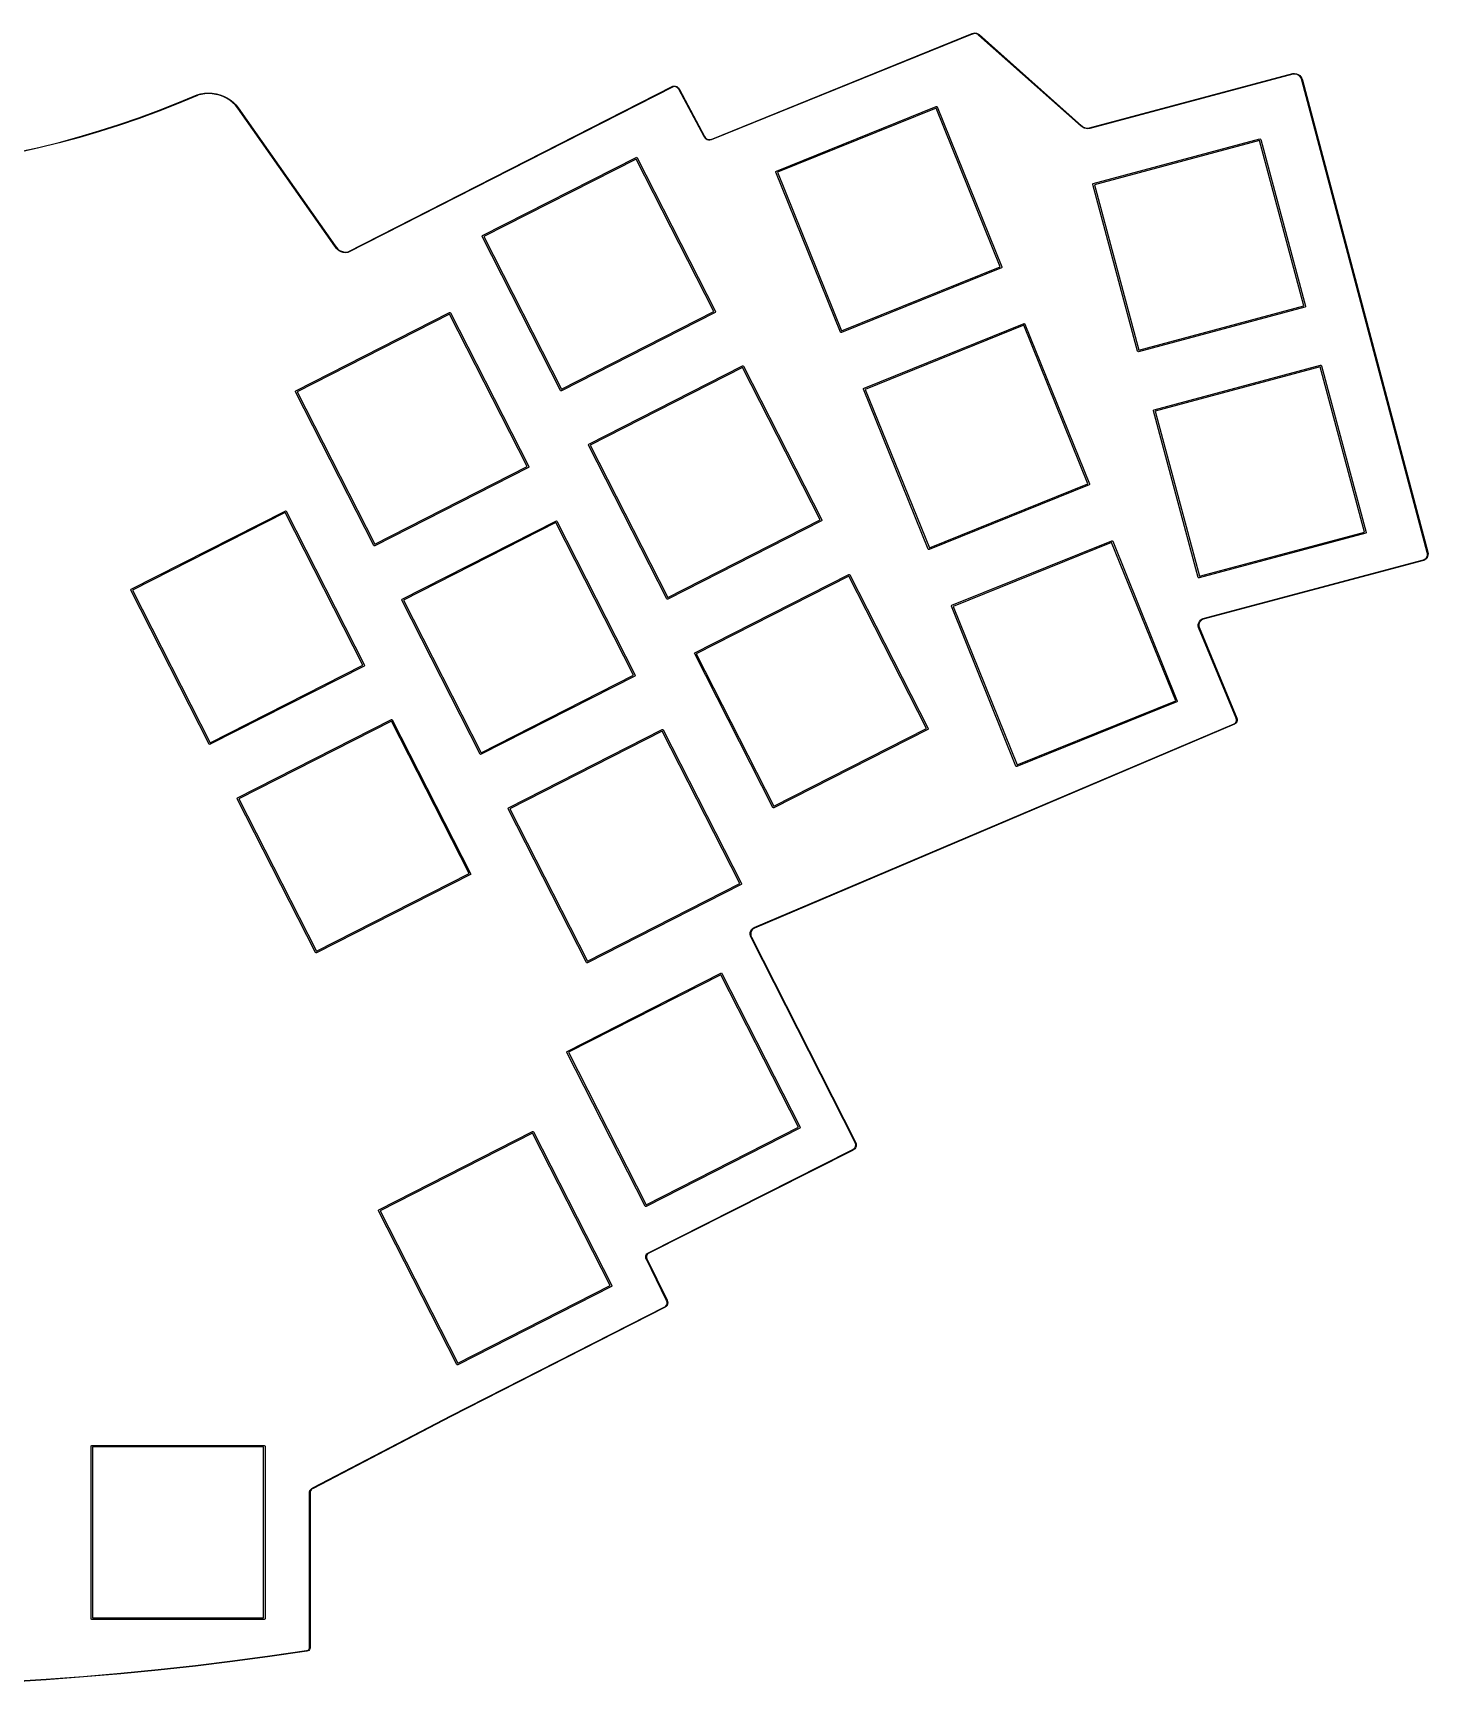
# Model space of a CAD drawing. Extents: x 20 to 281, y -163 to -29.
# Drawn here: x 167.6 to 280.8, y -162.9 to -29.1 of the extents above; entities that cross this region are included whole.
import ezdxf

# ---------------------------------------------------------------- set-up
doc = ezdxf.new("R2010")
doc.units = 0
doc.layers.add('BLACK', color=7, linetype='CONTINUOUS')

msp = doc.modelspace()

# ---------------------------------------------------------------- linework, layer by layer
at = {"layer": 'BLACK', "linetype": 'CONTINUOUS'}
for p, q in [((222.596, -37.7409), (243.776, -29.1539)), ((243.795, -29.2003), (222.615, -37.7872)), ((243.776, -29.1539), (243.777, -29.1539)), ((243.777, -29.1539), (243.89, -29.1178)), ((243.796, -29.1999), (243.795, -29.2003)), ((243.8, -29.1954), (243.796, -29.1999)), ((243.796, -29.1999), (243.796, -29.1999)), ((243.899, -29.1639), (243.8, -29.1954)), ((243.89, -29.1178), (244.01, -29.1081)), ((244.008, -29.155), (243.899, -29.1639)), ((244.117, -29.1711), (244.008, -29.155)), ((244.01, -29.1081), (244.129, -29.1257)), ((244.219, -29.2112), (244.117, -29.1711)), ((244.129, -29.1257), (244.241, -29.1697)), ((244.304, -29.27), (244.219, -29.2112)), ((244.241, -29.1697), (244.34, -29.2379)), ((244.307, -29.2755), (244.304, -29.27)), ((252.637, -36.6694), (244.307, -29.2755)), ((244.34, -29.2379), (244.34, -29.2379)), ((244.34, -29.2379), (244.34, -29.2379)), ((244.34, -29.2379), (244.34, -29.238)), ((244.34, -29.238), (244.34, -29.2381)), ((244.34, -29.2381), (252.67, -36.632)), ((193.086, -46.8858), (219.502, -33.4238)), ((219.502, -33.4238), (219.506, -33.4235)), ((219.506, -33.4235), (219.509, -33.4215)), ((219.509, -33.4215), (219.616, -33.4125)), ((219.509, -33.4215), (219.509, -33.4215)), ((219.634, -33.4596), (219.527, -33.4663)), ((219.616, -33.4125), (219.722, -33.4269)), ((219.748, -33.4827), (219.634, -33.4596)), ((219.722, -33.4269), (219.822, -33.464)), ((253.319, -36.8036), (269.799, -32.4059)), ((269.812, -32.4542), (253.332, -36.8519)), ((269.799, -32.4059), (269.801, -32.4061)), ((269.801, -32.4061), (269.802, -32.4054)), ((269.802, -32.4054), (269.951, -32.3963)), ((269.802, -32.4054), (269.802, -32.4054)), ((269.817, -32.4505), (269.812, -32.4542)), ((269.948, -32.4425), (269.817, -32.4505)), ((270.086, -32.4641), (269.948, -32.4425)), ((269.951, -32.3963), (270.098, -32.4194)), ((270.216, -32.5147), (270.086, -32.4641)), ((270.098, -32.4194), (270.237, -32.4737)), ((270.332, -32.592), (270.216, -32.5147)), ((270.237, -32.4737), (270.362, -32.5565)), ((270.429, -32.6924), (270.332, -32.592)), ((270.362, -32.5565), (270.465, -32.6641)), ((270.501, -32.8112), (270.429, -32.6924)), ((270.465, -32.6641), (270.543, -32.7914)), ((270.545, -32.9361), (270.501, -32.8112)), ((270.543, -32.7914), (270.592, -32.9313)), ((270.543, -32.9437), (270.545, -32.9361)), ((270.544, -32.944), (270.543, -32.9437)), ((270.544, -32.9445), (270.544, -32.944)), ((280.704, -71.2665), (270.544, -32.9445)), ((270.592, -32.9313), (270.592, -32.9317)), ((270.592, -32.9317), (280.752, -71.2537)), ((177.758, -35.4076), (179.335, -34.7864)), ((179.335, -34.7864), (180.887, -34.1351)), ((180.916, -34.1721), (179.352, -34.8283)), ((180.887, -34.1351), (180.89, -34.1322)), ((180.89, -34.1322), (180.896, -34.1262)), ((180.896, -34.1262), (180.897, -34.1261)), ((180.897, -34.1261), (180.898, -34.1253)), ((180.898, -34.1253), (181.198, -34.046)), ((180.898, -34.1253), (180.898, -34.1253)), ((180.921, -34.1669), (180.916, -34.1721)), ((180.916, -34.1721), (180.916, -34.1721)), ((181.207, -34.091), (180.921, -34.1669)), ((181.198, -34.046), (181.504, -33.9978)), ((181.509, -34.0436), (181.207, -34.091)), ((181.504, -33.9978), (181.814, -33.9812)), ((181.814, -34.0273), (181.509, -34.0436)), ((181.814, -33.9812), (182.124, -33.9965)), ((182.119, -34.0423), (181.814, -34.0273)), ((182.421, -34.0886), (182.119, -34.0423)), ((182.124, -33.9965), (182.43, -34.0434)), ((182.716, -34.1655), (182.421, -34.0886)), ((182.43, -34.0434), (182.73, -34.1215)), ((183.002, -34.2723), (182.716, -34.1655)), ((182.73, -34.1215), (183.021, -34.23)), ((183.276, -34.4078), (183.002, -34.2723)), ((183.021, -34.23), (183.299, -34.3676)), ((183.534, -34.5707), (183.276, -34.4078)), ((183.299, -34.3676), (183.561, -34.533)), ((183.775, -34.7592), (183.534, -34.5707)), ((183.561, -34.533), (183.805, -34.7245)), ((183.994, -34.9713), (183.775, -34.7592)), ((183.805, -34.7245), (184.028, -34.9399)), ((219.525, -33.4684), (193.109, -46.9304)), ((219.527, -33.4663), (219.525, -33.4684)), ((219.852, -33.5348), (219.748, -33.4827)), ((219.822, -33.464), (219.912, -33.5221)), ((219.939, -33.6121), (219.852, -33.5348)), ((219.912, -33.5221), (219.988, -33.5984)), ((219.999, -33.7035), (219.939, -33.6121)), ((219.988, -33.5984), (220.044, -33.688)), ((219.999, -33.7109), (219.999, -33.7035)), ((220, -33.7113), (219.999, -33.7109)), ((220, -33.7118), (220, -33.7113)), ((222.032, -37.5218), (220, -33.7118)), ((220.044, -33.688), (220.044, -33.6883)), ((220.044, -33.6883), (222.076, -37.4983)), ((174.565, -36.5449), (176.168, -35.9939)), ((176.183, -36.0366), (174.58, -36.588)), ((176.168, -35.9939), (177.758, -35.4076)), ((177.774, -35.45), (176.183, -36.0366)), ((179.352, -34.8283), (177.774, -35.45)), ((184.186, -35.1983), (183.994, -34.9713)), ((184.028, -34.9399), (184.228, -35.1769)), ((184.187, -35.2064), (184.186, -35.1983)), ((192.061, -46.4144), (184.187, -35.2064)), ((184.228, -35.1769), (184.228, -35.177)), ((184.228, -35.177), (184.228, -35.1774)), ((184.228, -35.1774), (184.228, -35.1777)), ((184.228, -35.1777), (192.102, -46.3857)), ((227.894, -40.3262), (240.875, -35.0817)), ((240.864, -35.2155), (227.995, -40.415)), ((246.064, -48.0848), (240.864, -35.2155)), ((240.875, -35.0817), (240.921, -35.0821)), ((240.921, -35.0821), (240.953, -35.1149)), ((240.953, -35.1149), (246.198, -48.0954)), ((171.326, -37.5402), (172.951, -37.0605)), ((172.964, -37.1038), (171.338, -37.5838)), ((172.951, -37.0605), (174.565, -36.5449)), ((174.58, -36.588), (172.964, -37.1038)), ((252.637, -36.6695), (252.637, -36.6694)), ((252.752, -36.7635), (252.637, -36.6695)), ((252.67, -36.632), (252.67, -36.6328)), ((252.67, -36.6328), (252.671, -36.6331)), ((252.671, -36.6331), (252.674, -36.6402)), ((252.674, -36.6402), (252.778, -36.7246)), ((252.887, -36.8318), (252.752, -36.7635)), ((252.778, -36.7246), (252.903, -36.7885)), ((253.033, -36.8702), (252.887, -36.8318)), ((252.903, -36.7885), (253.04, -36.8244)), ((253.183, -36.877), (253.033, -36.8702)), ((253.04, -36.8244), (253.181, -36.8307)), ((253.181, -36.8307), (253.313, -36.8084)), ((253.332, -36.8519), (253.183, -36.877)), ((253.313, -36.8084), (253.319, -36.8037)), ((253.319, -36.8037), (253.319, -36.8036)), ((253.319, -36.8037), (253.319, -36.8037)), ((253.332, -36.8519), (253.332, -36.8519)), ((166.391, -38.7627), (168.045, -38.3915)), ((168.055, -38.4357), (166.401, -38.807)), ((168.045, -38.3915), (169.69, -37.984)), ((169.701, -38.0279), (168.055, -38.4357)), ((169.69, -37.984), (171.326, -37.5402)), ((171.338, -37.5838), (169.701, -38.0279)), ((222.032, -37.5221), (222.032, -37.5218)), ((222.089, -37.6213), (222.032, -37.5221)), ((222.076, -37.4983), (222.076, -37.4996)), ((222.076, -37.4996), (222.077, -37.5004)), ((222.077, -37.5004), (222.077, -37.5072)), ((222.077, -37.5072), (222.126, -37.5933)), ((222.17, -37.7055), (222.089, -37.6213)), ((222.126, -37.5933), (222.199, -37.6692)), ((222.27, -37.7672), (222.17, -37.7055)), ((222.199, -37.6692), (222.289, -37.7248)), ((222.381, -37.8027), (222.27, -37.7672)), ((222.289, -37.7248), (222.39, -37.7568)), ((222.498, -37.8097), (222.381, -37.8027)), ((222.39, -37.7568), (222.495, -37.7632)), ((222.495, -37.7632), (222.592, -37.7447)), ((222.613, -37.7879), (222.498, -37.8097)), ((222.592, -37.7447), (222.596, -37.7409)), ((222.614, -37.7872), (222.613, -37.7879)), ((222.615, -37.7872), (222.614, -37.7872)), ((253.616, -41.3347), (267.139, -37.7113)), ((267.112, -37.8427), (253.705, -41.4351)), ((270.704, -51.2498), (267.112, -37.8427)), ((267.139, -37.7113), (267.184, -37.7173)), ((267.184, -37.7173), (267.212, -37.7537)), ((267.212, -37.7537), (270.836, -51.2767)), ((204.041, -45.5584), (216.515, -39.2025)), ((216.516, -39.3367), (204.149, -45.6381)), ((216.515, -39.2025), (216.561, -39.1989)), ((222.818, -51.7038), (216.516, -39.3367)), ((216.561, -39.1989), (216.596, -39.2287)), ((216.596, -39.2287), (216.596, -39.2287)), ((216.596, -39.2287), (222.952, -51.7028)), ((227.861, -40.4043), (227.862, -40.3584)), ((233.106, -53.3849), (227.861, -40.4043)), ((227.862, -40.3584), (227.894, -40.3262)), ((227.995, -40.415), (233.194, -53.2843)), ((253.573, -41.4082), (253.579, -41.3627)), ((257.197, -54.9312), (253.573, -41.4082)), ((253.579, -41.3627), (253.616, -41.3347)), ((253.705, -41.4351), (257.297, -54.8422)), ((192.061, -46.4145), (192.061, -46.4144)), ((192.157, -46.5595), (192.061, -46.4145)), ((192.102, -46.3857), (192.103, -46.3872)), ((192.103, -46.3872), (192.104, -46.3881)), ((192.104, -46.3881), (192.105, -46.3962)), ((192.105, -46.3962), (192.194, -46.5307)), ((192.279, -46.6879), (192.157, -46.5595)), ((192.194, -46.5307), (192.31, -46.6532)), ((192.421, -46.7932), (192.279, -46.6879)), ((192.31, -46.6532), (192.446, -46.7537)), ((192.58, -46.8723), (192.421, -46.7932)), ((192.446, -46.7537), (192.597, -46.8292)), ((192.597, -46.8292), (192.758, -46.8775)), ((204.011, -45.5933), (204.041, -45.5584)), ((204.015, -45.6391), (204.011, -45.5933)), ((210.371, -58.1132), (204.015, -45.6391)), ((204.149, -45.6381), (210.45, -58.0052)), ((192.749, -46.9228), (192.58, -46.8723)), ((192.925, -46.9432), (192.749, -46.9228)), ((192.758, -46.8775), (192.926, -46.8969)), ((193.101, -46.9328), (192.925, -46.9432)), ((192.926, -46.8969), (193.085, -46.8876)), ((193.085, -46.8876), (193.086, -46.8858)), ((193.105, -46.9307), (193.101, -46.9328)), ((193.101, -46.9328), (193.101, -46.9328)), ((193.109, -46.9304), (193.105, -46.9307)), ((246.164, -48.1736), (233.184, -53.418)), ((233.194, -53.2843), (246.064, -48.0848)), ((246.197, -48.1414), (246.164, -48.1736)), ((246.198, -48.0954), (246.197, -48.1414)), ((188.904, -58.1439), (201.378, -51.788)), ((201.379, -51.9222), (189.012, -58.2236)), ((201.378, -51.788), (201.424, -51.7844)), ((207.68, -64.2894), (201.379, -51.9222)), ((201.424, -51.7844), (201.459, -51.8143)), ((201.459, -51.8143), (201.459, -51.8143)), ((201.459, -51.8143), (207.815, -64.2883)), ((210.45, -58.0052), (222.818, -51.7038)), ((222.926, -51.7835), (210.451, -58.1394)), ((222.955, -51.7486), (222.926, -51.7835)), ((222.926, -51.7835), (222.926, -51.7835)), ((222.952, -51.7028), (222.952, -51.7028)), ((222.952, -51.7028), (222.952, -51.7028)), ((222.952, -51.7028), (222.955, -51.7486)), ((270.793, -51.3502), (257.27, -54.9736)), ((257.297, -54.8422), (270.704, -51.2498)), ((270.83, -51.3222), (270.793, -51.3502)), ((270.793, -51.3502), (270.793, -51.3502)), ((270.836, -51.2767), (270.83, -51.3222)), ((233.138, -53.4176), (233.106, -53.3849)), ((233.184, -53.418), (233.138, -53.4176)), ((235.012, -57.9427), (247.992, -52.6982)), ((247.982, -52.8319), (235.112, -58.0315)), ((253.181, -65.7013), (247.982, -52.8319)), ((247.992, -52.6982), (248.038, -52.6986)), ((248.038, -52.6986), (248.071, -52.7314)), ((248.071, -52.7314), (253.315, -65.7119)), ((212.667, -62.4875), (225.141, -56.1316)), ((225.141, -56.1316), (225.187, -56.128)), ((225.187, -56.128), (225.222, -56.1578)), ((225.222, -56.1578), (225.222, -56.1579)), ((225.222, -56.1579), (231.578, -68.6319)), ((257.225, -54.9676), (257.197, -54.9312)), ((257.197, -54.9312), (257.197, -54.9312)), ((257.27, -54.9736), (257.225, -54.9676)), ((258.542, -59.6948), (272.065, -56.0713)), ((272.038, -56.2028), (258.631, -59.7952)), ((275.631, -69.6098), (272.038, -56.2028)), ((272.065, -56.0713), (272.111, -56.0773)), ((272.111, -56.0773), (272.139, -56.1138)), ((272.139, -56.1138), (275.762, -69.6367)), ((225.142, -56.2658), (212.775, -62.5672)), ((231.443, -68.633), (225.142, -56.2658)), ((188.874, -58.1788), (188.904, -58.1439)), ((188.878, -58.2246), (188.874, -58.1788)), ((195.234, -70.6987), (188.878, -58.2246)), ((189.012, -58.2236), (195.313, -70.5908)), ((210.406, -58.143), (210.371, -58.1132)), ((210.451, -58.1394), (210.406, -58.143)), ((210.451, -58.1394), (210.451, -58.1394)), ((234.979, -57.9749), (235.012, -57.9427)), ((234.979, -58.0208), (234.979, -57.9749)), ((240.223, -71.0014), (234.979, -58.0208)), ((235.112, -58.0315), (240.312, -70.9008)), ((258.5, -59.7683), (258.506, -59.7227)), ((262.123, -73.2912), (258.5, -59.7683)), ((258.506, -59.7227), (258.542, -59.6948)), ((258.631, -59.7952), (262.223, -73.2022)), ((212.637, -62.5224), (212.667, -62.4875)), ((212.641, -62.5682), (212.637, -62.5224)), ((218.997, -75.0423), (212.641, -62.5682)), ((212.775, -62.5672), (219.076, -74.9343)), ((195.313, -70.5908), (207.68, -64.2894)), ((207.788, -64.369), (195.314, -70.7249)), ((207.818, -64.3341), (207.788, -64.369)), ((207.788, -64.369), (207.788, -64.369)), ((207.815, -64.2883), (207.815, -64.2883)), ((207.815, -64.2883), (207.815, -64.2883)), ((207.815, -64.2883), (207.818, -64.3341)), ((253.282, -65.79), (240.301, -71.0345)), ((240.312, -70.9008), (253.181, -65.7013)), ((253.315, -65.7579), (253.282, -65.79)), ((253.315, -65.7119), (253.315, -65.7579)), ((175.552, -74.2616), (188.026, -67.9057)), ((188.028, -68.0399), (175.66, -74.3413)), ((188.026, -67.9057), (188.072, -67.9021)), ((194.329, -80.4071), (188.028, -68.0399)), ((188.072, -67.9021), (188.107, -67.9319)), ((188.107, -67.9319), (188.107, -67.932)), ((188.107, -67.932), (194.463, -80.406)), ((197.53, -75.073), (210.004, -68.7172)), ((210.005, -68.8513), (197.638, -75.1527)), ((210.004, -68.7172), (210.05, -68.7136)), ((216.306, -81.2185), (210.005, -68.8513)), ((210.05, -68.7136), (210.085, -68.7434)), ((210.085, -68.7434), (210.085, -68.7434)), ((210.085, -68.7434), (216.44, -81.2175)), ((219.076, -74.9343), (231.443, -68.633)), ((231.551, -68.7126), (219.077, -75.0685)), ((231.581, -68.6777), (231.551, -68.7126)), ((231.551, -68.7126), (231.551, -68.7126)), ((231.578, -68.6319), (231.578, -68.6319)), ((231.578, -68.6319), (231.578, -68.6319)), ((231.578, -68.6319), (231.581, -68.6777)), ((195.269, -70.7285), (195.234, -70.6987)), ((195.314, -70.7249), (195.269, -70.7285)), ((195.314, -70.7249), (195.314, -70.7249)), ((242.129, -75.5592), (255.11, -70.3147)), ((255.099, -70.4484), (242.23, -75.648)), ((260.299, -83.3178), (255.099, -70.4484)), ((255.11, -70.3147), (255.156, -70.3151)), ((255.156, -70.3151), (255.188, -70.3479)), ((255.188, -70.3479), (260.433, -83.3284)), ((275.72, -69.7102), (262.197, -73.3337)), ((262.223, -73.2022), (275.631, -69.6098)), ((275.756, -69.6822), (275.72, -69.7102)), ((275.72, -69.7102), (275.72, -69.7102)), ((275.762, -69.6367), (275.756, -69.6822)), ((240.255, -71.0341), (240.223, -71.0014)), ((240.301, -71.0345), (240.255, -71.0341)), ((262.524, -76.6418), (280.41, -71.8778)), ((280.423, -71.9261), (262.537, -76.6901)), ((280.41, -71.8778), (280.416, -71.8786)), ((280.416, -71.8786), (280.521, -71.8241)), ((280.424, -71.9254), (280.423, -71.9261)), ((280.425, -71.9254), (280.424, -71.9254)), ((280.426, -71.9255), (280.425, -71.9254)), ((280.531, -71.8729), (280.426, -71.9255)), ((280.521, -71.8241), (280.614, -71.7398)), ((280.623, -71.7987), (280.531, -71.8729)), ((280.614, -71.7398), (280.683, -71.6346)), ((280.696, -71.7063), (280.623, -71.7987)), ((280.683, -71.6346), (280.723, -71.5154)), ((280.747, -71.6002), (280.696, -71.7063)), ((280.704, -71.2671), (280.704, -71.2665)), ((280.704, -71.2678), (280.704, -71.2671)), ((280.709, -71.2737), (280.704, -71.2678)), ((280.731, -71.3901), (280.709, -71.2737)), ((280.723, -71.5154), (280.731, -71.3901)), ((280.774, -71.4855), (280.747, -71.6002)), ((280.752, -71.2537), (280.752, -71.254)), ((280.752, -71.254), (280.776, -71.3677)), ((280.776, -71.3677), (280.774, -71.4855)), ((221.293, -79.4166), (233.767, -73.0607)), ((233.768, -73.1949), (221.401, -79.4963)), ((233.767, -73.0607), (233.813, -73.0571)), ((240.069, -85.5621), (233.768, -73.1949)), ((233.813, -73.0571), (233.848, -73.087)), ((233.848, -73.087), (233.848, -73.087)), ((233.848, -73.087), (240.203, -85.5611)), ((262.151, -73.3277), (262.123, -73.2912)), ((262.123, -73.2912), (262.123, -73.2912)), ((262.197, -73.3337), (262.151, -73.3277)), ((175.523, -74.2965), (175.552, -74.2616)), ((175.526, -74.3423), (175.523, -74.2965)), ((181.882, -86.8164), (175.526, -74.3423)), ((175.66, -74.3413), (181.962, -86.7084)), ((197.5, -75.1079), (197.53, -75.073)), ((197.504, -75.1537), (197.5, -75.1079)), ((203.859, -87.6278), (197.504, -75.1537)), ((197.638, -75.1527), (203.939, -87.5199)), ((219.032, -75.0721), (218.997, -75.0423)), ((219.077, -75.0685), (219.032, -75.0721)), ((219.077, -75.0685), (219.077, -75.0685)), ((242.096, -75.6373), (242.097, -75.5914)), ((247.341, -88.6179), (242.096, -75.6373)), ((242.097, -75.5914), (242.129, -75.5592)), ((242.23, -75.648), (247.43, -88.5173)), ((262.136, -77.239), (262.138, -77.1113)), ((262.162, -77.3639), (262.136, -77.239)), ((262.138, -77.1113), (262.168, -76.9872)), ((262.162, -77.364), (262.162, -77.3639)), ((262.163, -77.3647), (262.162, -77.364)), ((262.163, -77.3656), (262.163, -77.3647)), ((265.211, -84.7316), (262.163, -77.3656)), ((262.168, -76.9872), (262.225, -76.873)), ((262.184, -77.1172), (262.182, -77.2345)), ((262.182, -77.2345), (262.205, -77.3426)), ((262.212, -77.0033), (262.184, -77.1172)), ((262.205, -77.3426), (262.209, -77.3465)), ((262.209, -77.3465), (265.257, -84.7125)), ((262.264, -76.8984), (262.212, -77.0033)), ((262.225, -76.873), (262.306, -76.7743)), ((262.339, -76.8078), (262.264, -76.8984)), ((262.306, -76.7743), (262.407, -76.696)), ((262.431, -76.7359), (262.339, -76.8078)), ((262.407, -76.696), (262.523, -76.6422)), ((262.532, -76.6894), (262.431, -76.7359)), ((262.523, -76.6422), (262.523, -76.6423)), ((262.523, -76.6423), (262.523, -76.6423)), ((262.523, -76.6423), (262.524, -76.6423)), ((262.524, -76.6423), (262.524, -76.6418)), ((262.537, -76.6901), (262.532, -76.6894)), ((221.263, -79.4515), (221.293, -79.4166)), ((221.267, -79.4973), (221.263, -79.4515)), ((227.622, -91.9714), (221.267, -79.4973)), ((221.401, -79.4963), (227.702, -91.8635)), ((181.962, -86.7084), (194.329, -80.4071)), ((194.437, -80.4867), (181.963, -86.8426)), ((194.467, -80.4518), (194.437, -80.4867)), ((194.437, -80.4867), (194.437, -80.4867)), ((194.463, -80.406), (194.463, -80.406)), ((194.463, -80.406), (194.463, -80.406)), ((194.463, -80.406), (194.467, -80.4518)), ((203.939, -87.5199), (216.306, -81.2185)), ((216.414, -81.2982), (203.94, -87.654)), ((216.444, -81.2633), (216.414, -81.2982)), ((216.414, -81.2982), (216.414, -81.2982)), ((216.44, -81.2175), (216.44, -81.2175)), ((216.44, -81.2175), (216.44, -81.2175)), ((216.44, -81.2175), (216.444, -81.2633)), ((260.399, -83.4065), (247.419, -88.651)), ((247.43, -88.5173), (260.299, -83.3178)), ((260.432, -83.3744), (260.399, -83.4065)), ((260.433, -83.3284), (260.432, -83.3744)), ((184.178, -91.1907), (196.652, -84.8349)), ((196.653, -84.969), (184.286, -91.2704)), ((196.652, -84.8349), (196.698, -84.8312)), ((202.955, -97.3362), (196.653, -84.969)), ((196.698, -84.8312), (196.733, -84.8611)), ((196.733, -84.8611), (196.733, -84.8611)), ((196.733, -84.8611), (203.089, -97.3352)), ((206.156, -92.0022), (218.63, -85.6463)), ((218.63, -85.6463), (218.676, -85.6427)), ((218.676, -85.6427), (218.71, -85.6725)), ((226.108, -101.717), (265.052, -85.1659)), ((265.072, -85.2119), (226.128, -101.763)), ((227.702, -91.8635), (240.069, -85.5621)), ((240.177, -85.6418), (227.703, -91.9976)), ((240.207, -85.6068), (240.177, -85.6418)), ((240.177, -85.6418), (240.177, -85.6418)), ((240.203, -85.5611), (240.203, -85.5611)), ((240.203, -85.5611), (240.203, -85.5611)), ((240.203, -85.5611), (240.207, -85.6068)), ((265.052, -85.1659), (265.057, -85.1658)), ((265.057, -85.1658), (265.126, -85.1234)), ((265.156, -85.1599), (265.072, -85.2117)), ((265.072, -85.2117), (265.072, -85.2117)), ((265.072, -85.2117), (265.072, -85.2117)), ((265.072, -85.2117), (265.072, -85.2119)), ((265.126, -85.1234), (265.185, -85.0604)), ((265.224, -85.0878), (265.156, -85.1599)), ((265.185, -85.0604), (265.226, -84.9841)), ((265.211, -84.7321), (265.211, -84.7316)), ((265.211, -84.7329), (265.211, -84.7321)), ((265.215, -84.7365), (265.211, -84.7329)), ((265.24, -84.8137), (265.215, -84.7365)), ((265.27, -85.0004), (265.224, -85.0878)), ((265.226, -84.9841), (265.244, -84.8999)), ((265.244, -84.8999), (265.24, -84.8137)), ((265.257, -84.7125), (265.257, -84.713)), ((265.257, -84.713), (265.287, -84.8053)), ((265.291, -84.904), (265.27, -85.0004)), ((265.287, -84.8053), (265.291, -84.904)), ((181.917, -86.8462), (181.882, -86.8164)), ((181.963, -86.8426), (181.917, -86.8462)), ((181.963, -86.8426), (181.963, -86.8426)), ((218.631, -85.7804), (206.264, -92.0818)), ((224.932, -98.1476), (218.631, -85.7804)), ((218.71, -85.6725), (218.71, -85.6725)), ((218.71, -85.6725), (225.066, -98.1466)), ((203.894, -87.6576), (203.859, -87.6278)), ((203.94, -87.654), (203.894, -87.6576)), ((203.94, -87.654), (203.94, -87.654)), ((247.373, -88.6506), (247.341, -88.6179)), ((247.419, -88.651), (247.373, -88.6506)), ((184.148, -91.2256), (184.178, -91.1907)), ((184.152, -91.2714), (184.148, -91.2256)), ((190.508, -103.746), (184.152, -91.2714)), ((184.286, -91.2704), (190.588, -103.638)), ((206.126, -92.0371), (206.156, -92.0022)), ((206.129, -92.0829), (206.126, -92.0371)), ((212.485, -104.557), (206.129, -92.0829)), ((206.264, -92.0818), (212.565, -104.449)), ((227.657, -92.0012), (227.622, -91.9714)), ((227.703, -91.9976), (227.657, -92.0012)), ((227.703, -91.9976), (227.703, -91.9976)), ((190.588, -103.638), (202.955, -97.3362)), ((203.063, -97.4159), (190.589, -103.772)), ((203.092, -97.3809), (203.063, -97.4159)), ((203.063, -97.4159), (203.063, -97.4159)), ((203.089, -97.3352), (203.089, -97.3352)), ((203.089, -97.3352), (203.089, -97.3352)), ((203.089, -97.3352), (203.092, -97.3809)), ((212.565, -104.449), (224.932, -98.1476)), ((225.04, -98.2273), (212.566, -104.583)), ((225.07, -98.1924), (225.04, -98.2273)), ((225.04, -98.2273), (225.04, -98.2273)), ((225.066, -98.1466), (225.066, -98.1466)), ((225.066, -98.1466), (225.066, -98.1466)), ((225.066, -98.1466), (225.07, -98.1924)), ((225.99, -101.784), (226.108, -101.717)), ((226.108, -101.717), (226.108, -101.717)), ((225.765, -102.256), (225.775, -102.121)), ((225.788, -102.39), (225.765, -102.256)), ((225.775, -102.121), (225.818, -101.992)), ((225.841, -102.513), (225.788, -102.39)), ((225.821, -102.13), (225.811, -102.254)), ((225.811, -102.254), (225.832, -102.377)), ((225.818, -101.992), (225.891, -101.877)), ((225.86, -102.012), (225.821, -102.13)), ((225.832, -102.377), (225.879, -102.485)), ((225.842, -102.513), (225.841, -102.513)), ((234.283, -119.153), (225.842, -102.513)), ((225.927, -101.907), (225.86, -102.012)), ((225.879, -102.485), (225.885, -102.489)), ((225.885, -102.489), (225.885, -102.49)), ((225.885, -102.49), (225.886, -102.491)), ((225.886, -102.491), (234.328, -119.131)), ((225.891, -101.877), (225.99, -101.784)), ((226.017, -101.821), (225.927, -101.907)), ((226.12, -101.763), (226.017, -101.821)), ((226.127, -101.763), (226.12, -101.763)), ((226.128, -101.763), (226.127, -101.763)), ((226.127, -101.763), (226.127, -101.763)), ((190.543, -103.775), (190.508, -103.746)), ((190.589, -103.772), (190.543, -103.775)), ((190.589, -103.772), (190.589, -103.772)), ((210.911, -111.761), (223.385, -105.405)), ((223.386, -105.539), (211.019, -111.84)), ((212.52, -104.587), (212.485, -104.557)), ((212.566, -104.583), (212.52, -104.587)), ((212.566, -104.583), (212.566, -104.583)), ((223.385, -105.405), (223.431, -105.401)), ((229.688, -117.906), (223.386, -105.539)), ((223.431, -105.401), (223.466, -105.431)), ((223.466, -105.431), (223.466, -105.431)), ((223.466, -105.431), (229.822, -117.905)), ((210.881, -111.796), (210.911, -111.761)), ((210.885, -111.841), (210.881, -111.796)), ((217.241, -124.316), (210.885, -111.841)), ((211.019, -111.84), (217.32, -124.208)), ((195.638, -124.619), (208.113, -118.263)), ((208.114, -118.397), (195.746, -124.699)), ((208.113, -118.263), (208.158, -118.259)), ((214.415, -130.764), (208.114, -118.397)), ((208.158, -118.259), (208.193, -118.289)), ((208.193, -118.289), (208.193, -118.289)), ((208.193, -118.289), (214.549, -130.763)), ((217.32, -124.208), (229.688, -117.906)), ((229.796, -117.986), (217.321, -124.342)), ((229.825, -117.951), (229.796, -117.986)), ((229.796, -117.986), (229.796, -117.986)), ((229.822, -117.905), (229.822, -117.905)), ((229.822, -117.905), (229.822, -117.905)), ((229.822, -117.905), (229.825, -117.951)), ((217.471, -128.134), (234.04, -119.752)), ((234.063, -119.796), (217.493, -128.178)), ((234.04, -119.752), (234.042, -119.752)), ((234.042, -119.752), (234.044, -119.75)), ((234.044, -119.75), (234.05, -119.751)), ((234.05, -119.751), (234.138, -119.707)), ((234.164, -119.747), (234.063, -119.796)), ((234.063, -119.796), (234.063, -119.796)), ((234.138, -119.707), (234.219, -119.64)), ((234.253, -119.672), (234.164, -119.747)), ((234.219, -119.64), (234.28, -119.555)), ((234.321, -119.578), (234.253, -119.672)), ((234.28, -119.555), (234.319, -119.458)), ((234.288, -119.157), (234.283, -119.153)), ((234.283, -119.153), (234.283, -119.153)), ((234.283, -119.153), (234.283, -119.153)), ((234.322, -119.25), (234.288, -119.157)), ((234.319, -119.458), (234.333, -119.354)), ((234.364, -119.47), (234.321, -119.578)), ((234.333, -119.354), (234.322, -119.25)), ((234.328, -119.131), (234.328, -119.131)), ((234.328, -119.131), (234.368, -119.24)), ((234.38, -119.355), (234.364, -119.47)), ((234.368, -119.24), (234.38, -119.355)), ((217.276, -124.345), (217.241, -124.316)), ((217.321, -124.342), (217.276, -124.345)), ((217.321, -124.342), (217.321, -124.342)), ((195.609, -124.654), (195.638, -124.619)), ((195.612, -124.7), (195.609, -124.654)), ((201.968, -137.174), (195.612, -124.7)), ((195.746, -124.699), (202.048, -137.066)), ((217.3, -128.448), (217.309, -128.356)), ((217.314, -128.539), (217.3, -128.448)), ((217.309, -128.356), (217.343, -128.269)), ((217.343, -128.269), (217.397, -128.194)), ((217.369, -128.32), (217.347, -128.414)), ((217.347, -128.414), (217.354, -128.511)), ((217.42, -128.237), (217.369, -128.32)), ((217.397, -128.194), (217.469, -128.135)), ((217.487, -128.179), (217.42, -128.237)), ((217.469, -128.135), (217.469, -128.135)), ((217.469, -128.135), (217.47, -128.135)), ((217.47, -128.135), (217.471, -128.134)), ((217.493, -128.178), (217.487, -128.179)), ((217.35, -128.622), (217.314, -128.539)), ((218.982, -131.976), (217.35, -128.622)), ((217.35, -128.622), (217.35, -128.622)), ((217.354, -128.511), (217.388, -128.594)), ((217.388, -128.594), (217.394, -128.599)), ((217.394, -128.599), (217.394, -128.6)), ((217.394, -128.6), (217.395, -128.601)), ((217.395, -128.601), (219.027, -131.954)), ((202.048, -137.066), (214.415, -130.764)), ((214.523, -130.844), (202.049, -137.2)), ((214.553, -130.809), (214.523, -130.844)), ((214.523, -130.844), (214.523, -130.844)), ((214.549, -130.763), (214.549, -130.763)), ((214.549, -130.763), (214.549, -130.763)), ((214.549, -130.763), (214.553, -130.809)), ((201.468, -141.342), (218.844, -132.487)), ((218.844, -132.487), (218.85, -132.487)), ((218.85, -132.487), (218.924, -132.431)), ((218.956, -132.465), (218.868, -132.531)), ((218.924, -132.431), (218.984, -132.353)), ((219.025, -132.377), (218.956, -132.465)), ((218.983, -131.976), (218.982, -131.976)), ((218.983, -131.977), (218.983, -131.976)), ((218.988, -131.981), (218.983, -131.977)), ((218.984, -132.353), (219.023, -132.262)), ((219.023, -132.067), (218.988, -131.981)), ((219.036, -132.165), (219.023, -132.067)), ((219.023, -132.262), (219.036, -132.165)), ((219.068, -132.275), (219.025, -132.377)), ((219.027, -131.954), (219.027, -131.954)), ((219.027, -131.954), (219.068, -132.055)), ((219.068, -132.055), (219.083, -132.165)), ((219.083, -132.165), (219.068, -132.275)), ((218.867, -132.532), (201.491, -141.386)), ((218.868, -132.531), (218.867, -132.531)), ((218.867, -132.531), (218.867, -132.532)), ((218.868, -132.531), (218.868, -132.531)), ((202.003, -137.203), (201.968, -137.174)), ((202.049, -137.2), (202.003, -137.203)), ((202.049, -137.2), (202.049, -137.2)), ((190.292, -147.184), (201.468, -141.342)), ((201.491, -141.386), (190.315, -147.228)), ((201.468, -141.342), (201.468, -141.342)), ((201.468, -141.342), (201.468, -141.342)), ((172.285, -143.811), (172.303, -143.769)), ((172.285, -157.811), (172.285, -143.811)), ((172.303, -143.769), (172.345, -143.751)), ((172.345, -143.751), (186.345, -143.751)), ((172.405, -143.871), (172.405, -157.751)), ((186.285, -143.871), (172.405, -143.871)), ((186.285, -157.751), (186.285, -143.871)), ((186.345, -143.751), (186.387, -143.769)), ((186.387, -143.769), (186.405, -143.811)), ((186.405, -143.811), (186.405, -157.811)), ((190.194, -147.239), (190.292, -147.184)), ((190.292, -147.184), (190.292, -147.184)), ((190.006, -147.639), (190.013, -147.526)), ((190.009, -160.16), (190.006, -147.639)), ((190.006, -147.639), (190.006, -147.639)), ((190.013, -147.526), (190.048, -147.416)), ((190.048, -147.416), (190.11, -147.318)), ((190.059, -147.534), (190.053, -147.632)), ((190.053, -147.632), (190.056, -147.637)), ((190.056, -147.637), (190.056, -147.638)), ((190.056, -147.638), (190.056, -147.639)), ((190.056, -147.639), (190.059, -160.16)), ((190.09, -147.435), (190.059, -147.534)), ((190.146, -147.348), (190.09, -147.435)), ((190.11, -147.318), (190.194, -147.239)), ((190.221, -147.276), (190.146, -147.348)), ((190.307, -147.229), (190.221, -147.276)), ((190.313, -147.229), (190.307, -147.229)), ((190.314, -147.228), (190.313, -147.229)), ((190.315, -147.228), (190.314, -147.228)), ((172.303, -157.854), (172.285, -157.811)), ((172.345, -157.871), (172.303, -157.854)), ((186.345, -157.871), (172.345, -157.871)), ((172.405, -157.751), (186.285, -157.751)), ((186.387, -157.854), (186.345, -157.871)), ((186.405, -157.811), (186.387, -157.854)), ((186.783, -160.832), (189.781, -160.395)), ((189.8, -160.439), (186.789, -160.877)), ((189.781, -160.395), (189.785, -160.394)), ((189.785, -160.394), (189.792, -160.389)), ((189.792, -160.389), (189.793, -160.39)), ((189.793, -160.39), (189.794, -160.389)), ((189.794, -160.389), (189.799, -160.391)), ((189.799, -160.391), (189.862, -160.376)), ((189.879, -160.42), (189.8, -160.438)), ((189.8, -160.438), (189.8, -160.439)), ((189.8, -160.439), (189.8, -160.439)), ((189.862, -160.376), (189.922, -160.341)), ((189.951, -160.379), (189.879, -160.42)), ((189.922, -160.341), (189.97, -160.291)), ((190.009, -160.318), (189.951, -160.379)), ((189.97, -160.291), (190, -160.228)), ((190, -160.228), (190.011, -160.165)), ((190.011, -160.165), (190.009, -160.16)), ((190.045, -160.243), (190.009, -160.318)), ((190.059, -160.16), (190.045, -160.243)), ((190.059, -160.16), (190.059, -160.16)), ((190.059, -160.16), (190.059, -160.16)), ((190.059, -160.16), (190.059, -160.16)), ((174.698, -162.23), (177.726, -161.934)), ((177.726, -161.934), (180.749, -161.603)), ((180.754, -161.648), (177.73, -161.979)), ((180.749, -161.603), (183.768, -161.235)), ((183.774, -161.28), (180.754, -161.648)), ((183.768, -161.235), (186.783, -160.832)), ((186.789, -160.877), (183.774, -161.28)), ((165.599, -162.902), (168.635, -162.714)), ((168.638, -162.759), (165.602, -162.947)), ((168.635, -162.714), (171.668, -162.49)), ((171.672, -162.535), (168.638, -162.759)), ((171.668, -162.49), (174.698, -162.23)), ((174.703, -162.275), (171.672, -162.535)), ((177.73, -161.979), (174.703, -162.275))]:
    msp.add_line(p, q, dxfattribs=at)

doc.saveas('drawing.dxf')
